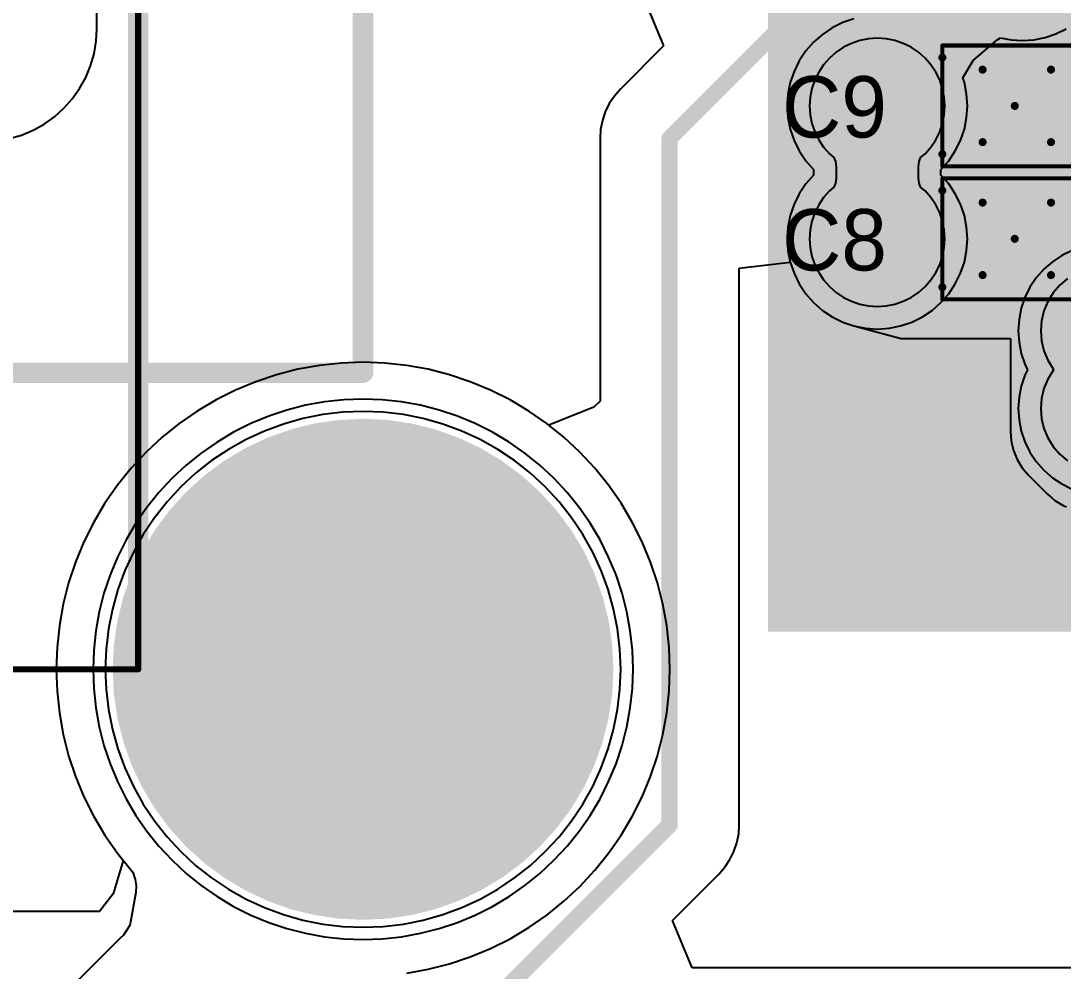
# Model space of a CAD drawing. Header units: millimetres. Extents: x 5.97 to 14.78, y 3.86 to 11.35.
# Drawn here: x 8.533 to 9.043, y 7.487 to 7.952 of the extents above; entities that cross this region are included whole.
import ezdxf

# ---------------------------------------------------------------- set-up
doc = ezdxf.new("R2010")
doc.units = ezdxf.units.MM
doc.header["$MEASUREMENT"] = 0
for name, color, linetype in [('BottomLayer', 5, 'Continuous'), ('BottomSolder', 6, 'Continuous'), ('Mechanical13', 56, 'Continuous'), ('Mechanical15', 56, 'Continuous'), ('Mechanical2', 216, 'Continuous'), ('Mechanical4', 56, 'Continuous'), ('MidLayer1', 16, 'Continuous'), ('MidLayer2', 76, 'Continuous'), ('MultiLayer', 9, 'Continuous'), ('TopLayer', 1, 'Continuous'), ('TopOverlay', 2, 'Continuous'), ('TopPaste', 8, 'Continuous'), ('TopSolder', 216, 'Continuous')]:
    doc.layers.add(name, color=color, linetype=linetype)

# ---------------------------------------------------------------- blocks, each defined once
blk = doc.blocks.new('0603C_220')
at = {"layer": 'Mechanical13', "const_width": 0.00394}
for points in [[(-0.03346, -0.01772), (-0.03346, 0.01772)], [(-0.03346, 0.01772), (0.03346, 0.01772)], [(0.03346, -0.01772), (0.03346, 0.01772)], [(-0.03346, -0.01772), (0.03346, -0.01772)]]:
    blk.add_lwpolyline(points, dxfattribs=at)
at = {"layer": 'Mechanical13', "const_width": 0.00197}
for points in [[(-0.03445, 0.01772, 1), (-0.03248, 0.01772, 1)], [(-0.03445, 0.01772, 1), (-0.03248, 0.01772, 1)], [(0.03248, 0.01772, 1), (0.03445, 0.01772, 1)], [(0.03248, 0.01772, 1), (0.03445, 0.01772, 1)], [(-0.03445, -0.01772, 1), (-0.03248, -0.01772, 1)], [(-0.03445, -0.01772, 1), (-0.03248, -0.01772, 1)], [(0.03248, -0.01772, 1), (0.03445, -0.01772, 1)], [(0.03248, -0.01772, 1), (0.03445, -0.01772, 1)]]:
    blk.add_lwpolyline(points, format="xyb", close=True, dxfattribs=at)
at = {"layer": 'Mechanical15'}
for points, const_width in [([(-0.05315, -0.02953), (-0.05315, 0.02953)], 0.00197), ([(-0.05315, 0.02953), (0.05315, 0.02953)], 0.00197), ([(0.05315, -0.02953), (0.05315, 0.02953)], 0.00197), ([(0, -0.01772), (0, 0.01772)], 0.00394), ([(-0.01772, 0), (0.01772, 0)], 0.00394), ([(-0.05315, -0.02953), (0.05315, -0.02953)], 0.00197)]:
    blk.add_lwpolyline(points, dxfattribs=dict(at, const_width=const_width))
for points, const_width in [([(-0.05364, 0.02953, 1), (-0.05266, 0.02953, 1)], 0.000984), ([(-0.05364, 0.02953, 1), (-0.05266, 0.02953, 1)], 0.000984), ([(0.05266, 0.02953, 1), (0.05364, 0.02953, 1)], 0.000984), ([(0.05266, 0.02953, 1), (0.05364, 0.02953, 1)], 0.000984), ([(-0.00098, 0.01772, 1), (0.00098, 0.01772, 1)], 0.00197), ([(-0.0187, 0, 1), (-0.01673, 0, 1)], 0.00197), ([(0.01673, 0, 1), (0.0187, 0, 1)], 0.00197), ([(-0.00098, -0.01772, 1), (0.00098, -0.01772, 1)], 0.00197), ([(-0.05364, -0.02953, 1), (-0.05266, -0.02953, 1)], 0.000984), ([(-0.05364, -0.02953, 1), (-0.05266, -0.02953, 1)], 0.000984), ([(0.05266, -0.02953, 1), (0.05364, -0.02953, 1)], 0.000984), ([(0.05266, -0.02953, 1), (0.05364, -0.02953, 1)], 0.000984)]:
    blk.add_lwpolyline(points, format="xyb", close=True, dxfattribs=dict(at, const_width=const_width))
at = {"layer": 'TopLayer'}
for points in [[(-0.00984, -0.0187), (-0.00984, 0.0187), (-0.04331, -0.0187), (-0.04331, 0.0187)], [(0.04331, -0.0187), (0.04331, 0.0187), (0.00984, -0.0187), (0.00984, 0.0187)]]:
    blk.add_solid(points, dxfattribs=at)
at = {"layer": 'TopOverlay', "const_width": 0.00394}
for points in [[(-0.05315, 0.02362), (0.05315, 0.02362)], [(-0.05315, -0.02362), (-0.05315, 0.02362)], [(0.05315, -0.02362), (0.05315, 0.02362)], [(-0.05315, -0.02362), (0.05315, -0.02362)]]:
    blk.add_lwpolyline(points, dxfattribs=at)
at = {"layer": 'TopOverlay', "const_width": 0.00197}
for points in [[(-0.05413, 0.02362, 1), (-0.05217, 0.02362, 1)], [(-0.05413, 0.02362, 1), (-0.05217, 0.02362, 1)], [(0.05217, 0.02362, 1), (0.05413, 0.02362, 1)], [(0.05217, 0.02362, 1), (0.05413, 0.02362, 1)], [(-0.05413, -0.02362, 1), (-0.05217, -0.02362, 1)], [(-0.05413, -0.02362, 1), (-0.05217, -0.02362, 1)], [(0.05217, -0.02362, 1), (0.05413, -0.02362, 1)], [(0.05217, -0.02362, 1), (0.05413, -0.02362, 1)]]:
    blk.add_lwpolyline(points, format="xyb", close=True, dxfattribs=at)
at = {"layer": 'TopPaste'}
for points in [[(-0.00684, -0.0217), (-0.00684, 0.0217), (-0.04631, -0.0217), (-0.04631, 0.0217)], [(0.04631, -0.0217), (0.04631, 0.0217), (0.00684, -0.0217), (0.00684, 0.0217)]]:
    blk.add_solid(points, dxfattribs=at)
at = {"layer": 'TopSolder'}
for points in [[(-0.00734, -0.0212), (-0.00734, 0.0212), (-0.04581, -0.0212), (-0.04581, 0.0212)], [(0.04581, -0.0212), (0.04581, 0.0212), (0.00734, -0.0212), (0.00734, 0.0212)]]:
    blk.add_solid(points, dxfattribs=at)
blk = doc.blocks.new('0603C_221')
at = {"layer": 'Mechanical13', "const_width": 0.00394}
for points in [[(-0.03346, -0.01772), (-0.03346, 0.01772)], [(-0.03346, 0.01772), (0.03346, 0.01772)], [(0.03346, -0.01772), (0.03346, 0.01772)], [(-0.03346, -0.01772), (0.03346, -0.01772)]]:
    blk.add_lwpolyline(points, dxfattribs=at)
at = {"layer": 'Mechanical13', "const_width": 0.00197}
for points in [[(-0.03445, 0.01772, 1), (-0.03248, 0.01772, 1)], [(-0.03445, 0.01772, 1), (-0.03248, 0.01772, 1)], [(0.03248, 0.01772, 1), (0.03445, 0.01772, 1)], [(0.03248, 0.01772, 1), (0.03445, 0.01772, 1)], [(-0.03445, -0.01772, 1), (-0.03248, -0.01772, 1)], [(-0.03445, -0.01772, 1), (-0.03248, -0.01772, 1)], [(0.03248, -0.01772, 1), (0.03445, -0.01772, 1)], [(0.03248, -0.01772, 1), (0.03445, -0.01772, 1)]]:
    blk.add_lwpolyline(points, format="xyb", close=True, dxfattribs=at)
at = {"layer": 'Mechanical15'}
for points, const_width in [([(-0.05315, -0.02953), (-0.05315, 0.02953)], 0.00197), ([(-0.05315, 0.02953), (0.05315, 0.02953)], 0.00197), ([(0.05315, -0.02953), (0.05315, 0.02953)], 0.00197), ([(0, -0.01772), (0, 0.01772)], 0.00394), ([(-0.01772, 0), (0.01772, 0)], 0.00394), ([(-0.05315, -0.02953), (0.05315, -0.02953)], 0.00197)]:
    blk.add_lwpolyline(points, dxfattribs=dict(at, const_width=const_width))
for points, const_width in [([(-0.05364, 0.02953, 1), (-0.05266, 0.02953, 1)], 0.000984), ([(-0.05364, 0.02953, 1), (-0.05266, 0.02953, 1)], 0.000984), ([(0.05266, 0.02953, 1), (0.05364, 0.02953, 1)], 0.000984), ([(0.05266, 0.02953, 1), (0.05364, 0.02953, 1)], 0.000984), ([(-0.00098, 0.01772, 1), (0.00098, 0.01772, 1)], 0.00197), ([(-0.0187, 0, 1), (-0.01673, 0, 1)], 0.00197), ([(0.01673, 0, 1), (0.0187, 0, 1)], 0.00197), ([(-0.00098, -0.01772, 1), (0.00098, -0.01772, 1)], 0.00197), ([(-0.05364, -0.02953, 1), (-0.05266, -0.02953, 1)], 0.000984), ([(-0.05364, -0.02953, 1), (-0.05266, -0.02953, 1)], 0.000984), ([(0.05266, -0.02953, 1), (0.05364, -0.02953, 1)], 0.000984), ([(0.05266, -0.02953, 1), (0.05364, -0.02953, 1)], 0.000984)]:
    blk.add_lwpolyline(points, format="xyb", close=True, dxfattribs=dict(at, const_width=const_width))
at = {"layer": 'TopLayer'}
for points in [[(-0.00984, -0.0187), (-0.00984, 0.0187), (-0.04331, -0.0187), (-0.04331, 0.0187)], [(0.04331, -0.0187), (0.04331, 0.0187), (0.00984, -0.0187), (0.00984, 0.0187)]]:
    blk.add_solid(points, dxfattribs=at)
at = {"layer": 'TopOverlay', "const_width": 0.00394}
for points in [[(-0.05315, 0.02362), (0.05315, 0.02362)], [(-0.05315, -0.02362), (-0.05315, 0.02362)], [(0.05315, -0.02362), (0.05315, 0.02362)], [(-0.05315, -0.02362), (0.05315, -0.02362)]]:
    blk.add_lwpolyline(points, dxfattribs=at)
at = {"layer": 'TopOverlay', "const_width": 0.00197}
for points in [[(-0.05413, 0.02362, 1), (-0.05217, 0.02362, 1)], [(-0.05413, 0.02362, 1), (-0.05217, 0.02362, 1)], [(0.05217, 0.02362, 1), (0.05413, 0.02362, 1)], [(0.05217, 0.02362, 1), (0.05413, 0.02362, 1)], [(-0.05413, -0.02362, 1), (-0.05217, -0.02362, 1)], [(-0.05413, -0.02362, 1), (-0.05217, -0.02362, 1)], [(0.05217, -0.02362, 1), (0.05413, -0.02362, 1)], [(0.05217, -0.02362, 1), (0.05413, -0.02362, 1)]]:
    blk.add_lwpolyline(points, format="xyb", close=True, dxfattribs=at)
at = {"layer": 'TopPaste'}
for points in [[(-0.00684, -0.0217), (-0.00684, 0.0217), (-0.04631, -0.0217), (-0.04631, 0.0217)], [(0.04631, -0.0217), (0.04631, 0.0217), (0.00684, -0.0217), (0.00684, 0.0217)]]:
    blk.add_solid(points, dxfattribs=at)
at = {"layer": 'TopSolder'}
for points in [[(-0.00734, -0.0212), (-0.00734, 0.0212), (-0.04581, -0.0212), (-0.04581, 0.0212)], [(0.04581, -0.0212), (0.04581, 0.0212), (0.00734, -0.0212), (0.00734, 0.0212)]]:
    blk.add_solid(points, dxfattribs=at)

msp = doc.modelspace()

# ---------------------------------------------------------------- linework, layer by layer
at = {"layer": 'BottomLayer'}
for p, q in [((8.56977, 7.94823), (8.56977, 8.03602)), ((8.83747, 7.96287), (8.84704, 7.93977)), ((8.56943, 7.94206), (8.56977, 7.94823)), ((9.03369, 7.94386), (9.03896, 7.94565)), ((9.03896, 7.94565), (9.04396, 7.94811)), ((8.56839, 7.93597), (8.56943, 7.94206)), ((8.84704, 7.93977), (8.82591, 7.91864)), ((8.9985, 7.93263), (9.01027, 7.94269)), ((9.01027, 7.94269), (9.01193, 7.9438)), ((9.01193, 7.9438), (9.0171, 7.94277)), ((9.0171, 7.94277), (9.02266, 7.94241)), ((9.02266, 7.94241), (9.02822, 7.94277)), ((9.02822, 7.94277), (9.03369, 7.94386)), ((8.56668, 7.93003), (8.56839, 7.93597)), ((8.56432, 7.92433), (8.56668, 7.93003)), ((8.99339, 7.92417), (8.9985, 7.93263)), ((8.56133, 7.91892), (8.56432, 7.92433)), ((8.99417, 7.92188), (8.99339, 7.92417)), ((8.99529, 7.91623), (8.99417, 7.92188)), ((8.55775, 7.91388), (8.56133, 7.91892)), ((8.82297, 7.91529), (8.82049, 7.91158)), ((8.82591, 7.91864), (8.82297, 7.91529)), ((8.99567, 7.91047), (8.99529, 7.91623)), ((8.54903, 7.90516), (8.55364, 7.90928)), ((8.55364, 7.90928), (8.55775, 7.91388)), ((8.82049, 7.91158), (8.81852, 7.90759)), ((8.99529, 7.90472), (8.99567, 7.91047)), ((8.54399, 7.90159), (8.54903, 7.90516)), ((8.81852, 7.90759), (8.81709, 7.90337)), ((8.99417, 7.89906), (8.99529, 7.90472)), ((8.53288, 7.89623), (8.53859, 7.8986)), ((8.53859, 7.8986), (8.54399, 7.90159)), ((8.81622, 7.899), (8.81593, 7.89455)), ((8.81709, 7.90337), (8.81622, 7.899)), ((8.99231, 7.8936), (8.99417, 7.89906)), ((8.52694, 7.89452), (8.53288, 7.89623)), ((8.81593, 7.89455), (8.81593, 7.76617)), ((8.98976, 7.88843), (8.99231, 7.8936)), ((8.98656, 7.88363), (8.98976, 7.88843)), ((8.98275, 7.87929), (8.98656, 7.88363)), ((8.98275, 7.87665), (8.98275, 7.87929)), ((8.98656, 7.87232), (8.98275, 7.87665)), ((8.98976, 7.86752), (8.98656, 7.87232)), ((8.99231, 7.86235), (8.98976, 7.86752)), ((8.99417, 7.85688), (8.99231, 7.86235)), ((8.99529, 7.85123), (8.99417, 7.85688)), ((8.99567, 7.84547), (8.99529, 7.85123)), ((8.99529, 7.83972), (8.99567, 7.84547)), ((8.99417, 7.83406), (8.99529, 7.83972)), ((9.04685, 7.83982), (9.04185, 7.83736)), ((8.88407, 7.83114), (8.90898, 7.83406)), ((8.90898, 7.83406), (8.91084, 7.8286)), ((8.99231, 7.8286), (8.99417, 7.83406)), ((9.03722, 7.83426), (9.03303, 7.83059)), ((9.04185, 7.83736), (9.03722, 7.83426)), ((8.88407, 7.55896), (8.88407, 7.83114)), ((8.91084, 7.8286), (8.91339, 7.82343)), ((8.98976, 7.82343), (8.99231, 7.8286)), ((9.03303, 7.83059), (9.02936, 7.8264)), ((8.91339, 7.82343), (8.91659, 7.81863)), ((8.98656, 7.81863), (8.98976, 7.82343)), ((9.02936, 7.8264), (9.02626, 7.82177)), ((8.91659, 7.81863), (8.9204, 7.81429)), ((8.98275, 7.81429), (8.98656, 7.81863)), ((9.02626, 7.82177), (9.0238, 7.81677)), ((8.9204, 7.81429), (8.92473, 7.81049)), ((8.97842, 7.81049), (8.98275, 7.81429)), ((9.0238, 7.81677), (9.02201, 7.8115)), ((8.92473, 7.81049), (8.92953, 7.80729)), ((8.92953, 7.80729), (8.9347, 7.80473)), ((8.96845, 7.80473), (8.97362, 7.80729)), ((8.97362, 7.80729), (8.97842, 7.81049)), ((9.02201, 7.8115), (9.02092, 7.80603)), ((8.9347, 7.80473), (8.94016, 7.80288)), ((8.94016, 7.80288), (8.94582, 7.80176)), ((8.94582, 7.80176), (8.95157, 7.80138)), ((8.95157, 7.80138), (8.95733, 7.80176)), ((8.95733, 7.80176), (8.96299, 7.80288)), ((8.96299, 7.80288), (8.96845, 7.80473)), ((9.02092, 7.80603), (9.02056, 7.80047)), ((9.02056, 7.80047), (9.02092, 7.79491)), ((9.02092, 7.79491), (9.02201, 7.78945)), ((9.02201, 7.78945), (9.0238, 7.78417)), ((8.66809, 7.78167), (8.65771, 7.77902)), ((8.67864, 7.78357), (8.66809, 7.78167)), ((8.68929, 7.78471), (8.67864, 7.78357)), ((8.7, 7.7851), (8.68929, 7.78471)), ((8.71071, 7.78471), (8.7, 7.7851)), ((8.72136, 7.78357), (8.71071, 7.78471)), ((8.73191, 7.78167), (8.72136, 7.78357)), ((8.74229, 7.77902), (8.73191, 7.78167)), ((9.0238, 7.78417), (9.02513, 7.78148)), ((9.02513, 7.78148), (9.0238, 7.77878)), ((8.65771, 7.77902), (8.64755, 7.77563)), ((8.75245, 7.77563), (8.74229, 7.77902)), ((9.0238, 7.77878), (9.02201, 7.77351)), ((8.63765, 7.77153), (8.62807, 7.76674)), ((8.64755, 7.77563), (8.63765, 7.77153)), ((8.76235, 7.77153), (8.75245, 7.77563)), ((8.77193, 7.76674), (8.76235, 7.77153)), ((9.02201, 7.77351), (9.02092, 7.76804)), ((8.62807, 7.76674), (8.61885, 7.76127)), ((8.78115, 7.76127), (8.77193, 7.76674)), ((8.81593, 7.76617), (8.8129, 7.76312)), ((9.02092, 7.76804), (9.02056, 7.76248)), ((8.61885, 7.76127), (8.61005, 7.75516)), ((8.78995, 7.75516), (8.78115, 7.76127)), ((8.8129, 7.76312), (8.79093, 7.75437)), ((9.02056, 7.76248), (9.02092, 7.75692)), ((9.02092, 7.75692), (9.02201, 7.75146)), ((8.61005, 7.75516), (8.60171, 7.74843)), ((8.79093, 7.75437), (8.78995, 7.75516)), ((9.02201, 7.75146), (9.0238, 7.74619)), ((8.60171, 7.74843), (8.59387, 7.74113)), ((9.0238, 7.74619), (9.02626, 7.74119)), ((8.59387, 7.74113), (8.58657, 7.73329)), ((9.02626, 7.74119), (9.02936, 7.73656)), ((9.02936, 7.73656), (9.03303, 7.73237)), ((8.58657, 7.73329), (8.57984, 7.72495)), ((9.03303, 7.73237), (9.03722, 7.72869)), ((9.03722, 7.72869), (9.04185, 7.7256)), ((9.04185, 7.7256), (9.04652, 7.7233)), ((8.57984, 7.72495), (8.57373, 7.71615)), ((8.57373, 7.71615), (8.56826, 7.70693)), ((8.56826, 7.70693), (8.56347, 7.69735)), ((8.56347, 7.69735), (8.55937, 7.68745)), ((8.55937, 7.68745), (8.55598, 7.67729)), ((8.55598, 7.67729), (8.55333, 7.66691)), ((8.55333, 7.66691), (8.55143, 7.65636)), ((8.55143, 7.65636), (8.55029, 7.64571)), ((8.55029, 7.64571), (8.5499, 7.635)), ((8.5499, 7.635), (8.55029, 7.62429)), ((8.55029, 7.62429), (8.55143, 7.61364)), ((8.55143, 7.61364), (8.55333, 7.60309)), ((8.55333, 7.60309), (8.55598, 7.59271)), ((8.55598, 7.59271), (8.55937, 7.58255)), ((8.55937, 7.58255), (8.56347, 7.57265)), ((8.56347, 7.57265), (8.56826, 7.56307)), ((8.56826, 7.56307), (8.57373, 7.55385)), ((8.88378, 7.55451), (8.88407, 7.55896)), ((8.57373, 7.55385), (8.57984, 7.54505)), ((8.88291, 7.55014), (8.88378, 7.55451)), ((8.88148, 7.54592), (8.88291, 7.55014)), ((8.57984, 7.54505), (8.58657, 7.53671)), ((8.87703, 7.53822), (8.87951, 7.54193)), ((8.87951, 7.54193), (8.88148, 7.54592)), ((8.58657, 7.53671), (8.58744, 7.53577)), ((8.87409, 7.53487), (8.87703, 7.53822)), ((8.58744, 7.53577), (8.58845, 7.5322)), ((8.58845, 7.5322), (8.58897, 7.52924)), ((8.85139, 7.51217), (8.87409, 7.53487)), ((8.58897, 7.52924), (8.58884, 7.52588)), ((8.58884, 7.52588), (8.58613, 7.51049)), ((8.86096, 7.48907), (8.85139, 7.51217)), ((8.58577, 7.50964), (8.58277, 7.50504)), ((8.58613, 7.51049), (8.58577, 7.50964)), ((8.58111, 7.50359), (8.55034, 7.47282)), ((8.58277, 7.50504), (8.58111, 7.50359)), ((9.10524, 7.48907), (8.86096, 7.48907))]:
    msp.add_line(p, q, dxfattribs=at)
at = {"layer": 'BottomLayer', "const_width": 0.008}
for points in [[(8.85, 7.89455), (8.94045, 7.985)], [(8.85, 7.55896), (8.85, 7.89455)], [(8.77054, 7.4795), (8.85, 7.55896)]]:
    msp.add_lwpolyline(points, dxfattribs=at)
at = {"layer": 'BottomLayer'}
for points, const_width in [([(8.94457, 7.91047, 1), (8.95857, 7.91047, 1)], 0.014), ([(8.848, 7.89455, 1), (8.852, 7.89455, 1)], 0.004), ([(8.848, 7.89455, 1), (8.852, 7.89455, 1)], 0.004), ([(8.94457, 7.84547, 1), (8.95857, 7.84547, 1)], 0.014), ([(8.64, 7.635, 1), (8.76, 7.635, 1)], 0.12), ([(8.848, 7.55896, 1), (8.852, 7.55896, 1)], 0.004), ([(8.848, 7.55896, 1), (8.852, 7.55896, 1)], 0.004)]:
    msp.add_lwpolyline(points, format="xyb", close=True, dxfattribs=dict(at, const_width=const_width))
at = {"layer": 'BottomSolder', "const_width": 0.1225}
msp.add_lwpolyline([(8.63875, 7.635, 1), (8.76125, 7.635, 1)], format="xyb", close=True, dxfattribs=at)
at = {"layer": 'Mechanical2', "const_width": 0.01}
for points in [[(8.7, 7.78), (8.7, 10.15)], [(8.7, 7.78), (8.7, 10.145)], [(6.53, 7.78), (8.7, 7.78)]]:
    msp.add_lwpolyline(points, dxfattribs=at)
at = {"layer": 'Mechanical2', "const_width": 0.005}
msp.add_lwpolyline([(8.6975, 7.78, 1), (8.7025, 7.78, 1)], format="xyb", close=True, dxfattribs=at)
msp.add_lwpolyline([(8.6975, 7.78, 1), (8.7025, 7.78, 1)], format="xyb", close=True, dxfattribs=at)
msp.add_lwpolyline([(8.6975, 7.78, 1), (8.7025, 7.78, 1)], format="xyb", close=True, dxfattribs=at)
at = {"layer": 'Mechanical2'}
msp.add_solid([(8.89806, 7.65342), (9.31, 7.65342), (8.89806, 8.37647), (9.31, 8.37647)], dxfattribs=at)
at = {"layer": 'Mechanical4'}
for points, const_width in [([(8.7, 7.78), (8.7, 10.75)], 0.01), ([(8.59, 7.635), (8.59, 10.455)], 0.01), ([(8.59, 7.635), (8.59, 8.605)], 0.003), ([(7.32, 7.635), (8.59, 7.635)], 0.003)]:
    msp.add_lwpolyline(points, dxfattribs=dict(at, const_width=const_width))
for points, const_width in [([(8.6975, 7.78, 1), (8.7025, 7.78, 1)], 0.005), ([(8.5875, 7.635, 1), (8.5925, 7.635, 1)], 0.005), ([(8.58925, 7.635, 1), (8.59075, 7.635, 1)], 0.0015), ([(8.58925, 7.635, 1), (8.59075, 7.635, 1)], 0.0015)]:
    msp.add_lwpolyline(points, format="xyb", close=True, dxfattribs=dict(at, const_width=const_width))
at = {"layer": 'MidLayer1'}
for p, q in [((9.04081, 7.82282), (9.03759, 7.81904)), ((9.04458, 7.82604), (9.04081, 7.82282)), ((9.03759, 7.81904), (9.035, 7.81482)), ((9.035, 7.81482), (9.0331, 7.81024)), ((9.0331, 7.81024), (9.03194, 7.80542)), ((9.03194, 7.80542), (9.03155, 7.80047)), ((9.03155, 7.80047), (9.03194, 7.79553)), ((9.03194, 7.79553), (9.0331, 7.79071)), ((9.0331, 7.79071), (9.035, 7.78613)), ((9.035, 7.78613), (9.03759, 7.7819)), ((9.03759, 7.7819), (9.03795, 7.78148)), ((9.03795, 7.78148), (9.03759, 7.78106)), ((9.035, 7.77683), (9.0331, 7.77225)), ((9.03759, 7.78106), (9.035, 7.77683)), ((9.0331, 7.77225), (9.03194, 7.76743)), ((9.03194, 7.76743), (9.03155, 7.76248)), ((8.7, 7.7611), (8.69011, 7.76071)), ((8.70989, 7.76071), (8.7, 7.7611)), ((9.03155, 7.76248), (9.03194, 7.75754)), ((8.67056, 7.75761), (8.66103, 7.75493)), ((8.68027, 7.75954), (8.67056, 7.75761)), ((8.69011, 7.76071), (8.68027, 7.75954)), ((8.71973, 7.75954), (8.70989, 7.76071)), ((8.72944, 7.75761), (8.71973, 7.75954)), ((8.73897, 7.75493), (8.72944, 7.75761)), ((9.03194, 7.75754), (9.0331, 7.75272)), ((8.65174, 7.7515), (8.64275, 7.74735)), ((8.66103, 7.75493), (8.65174, 7.7515)), ((8.74826, 7.7515), (8.73897, 7.75493)), ((8.75725, 7.74735), (8.74826, 7.7515)), ((9.0331, 7.75272), (9.035, 7.74814)), ((8.64275, 7.74735), (8.63411, 7.74252)), ((8.76589, 7.74252), (8.75725, 7.74735)), ((9.035, 7.74814), (9.03759, 7.74391)), ((8.63411, 7.74252), (8.62588, 7.73701)), ((8.77412, 7.73701), (8.76589, 7.74252)), ((9.03759, 7.74391), (9.04081, 7.74014)), ((8.62588, 7.73701), (8.61811, 7.73089)), ((8.78189, 7.73089), (8.77412, 7.73701)), ((9.04081, 7.74014), (9.04458, 7.73692)), ((8.61811, 7.73089), (8.61084, 7.72416)), ((8.78916, 7.72416), (8.78189, 7.73089)), ((8.61084, 7.72416), (8.60411, 7.71689)), ((8.79589, 7.71689), (8.78916, 7.72416)), ((8.60411, 7.71689), (8.59799, 7.70912)), ((8.80201, 7.70912), (8.79589, 7.71689)), ((8.59799, 7.70912), (8.59248, 7.70089)), ((8.80752, 7.70089), (8.80201, 7.70912)), ((8.59248, 7.70089), (8.58765, 7.69225)), ((8.81235, 7.69225), (8.80752, 7.70089)), ((8.58765, 7.69225), (8.5835, 7.68326)), ((8.8165, 7.68326), (8.81235, 7.69225)), ((8.5835, 7.68326), (8.58007, 7.67397)), ((8.81993, 7.67397), (8.8165, 7.68326)), ((8.58007, 7.67397), (8.57739, 7.66444)), ((8.82261, 7.66444), (8.81993, 7.67397)), ((8.57739, 7.66444), (8.57546, 7.65473)), ((8.82454, 7.65473), (8.82261, 7.66444)), ((8.57546, 7.65473), (8.57429, 7.64489)), ((8.82571, 7.64489), (8.82454, 7.65473)), ((8.57429, 7.64489), (8.5739, 7.635)), ((8.8261, 7.635), (8.82571, 7.64489)), ((8.5739, 7.635), (8.57429, 7.62511)), ((8.82571, 7.62511), (8.8261, 7.635)), ((8.57429, 7.62511), (8.57546, 7.61527)), ((8.82454, 7.61527), (8.82571, 7.62511)), ((8.57546, 7.61527), (8.57739, 7.60556)), ((8.82261, 7.60556), (8.82454, 7.61527)), ((8.57739, 7.60556), (8.58007, 7.59603)), ((8.81993, 7.59603), (8.82261, 7.60556)), ((8.58007, 7.59603), (8.5835, 7.58674)), ((8.8165, 7.58674), (8.81993, 7.59603)), ((8.5835, 7.58674), (8.58765, 7.57775)), ((8.81235, 7.57775), (8.8165, 7.58674)), ((8.58765, 7.57775), (8.59248, 7.56911)), ((8.80752, 7.56911), (8.81235, 7.57775)), ((8.59248, 7.56911), (8.59799, 7.56088)), ((8.80201, 7.56088), (8.80752, 7.56911)), ((8.59799, 7.56088), (8.60411, 7.55311)), ((8.79589, 7.55311), (8.80201, 7.56088)), ((8.60411, 7.55311), (8.61084, 7.54584)), ((8.78916, 7.54584), (8.79589, 7.55311)), ((8.61084, 7.54584), (8.61811, 7.53911)), ((8.78189, 7.53911), (8.78916, 7.54584)), ((8.61811, 7.53911), (8.62588, 7.53299)), ((8.77412, 7.53299), (8.78189, 7.53911)), ((8.62588, 7.53299), (8.63411, 7.52748)), ((8.76589, 7.52748), (8.77412, 7.53299)), ((8.63411, 7.52748), (8.64275, 7.52265)), ((8.75725, 7.52265), (8.76589, 7.52748)), ((8.64275, 7.52265), (8.65174, 7.5185)), ((8.74826, 7.5185), (8.75725, 7.52265)), ((8.65174, 7.5185), (8.66103, 7.51507)), ((8.73897, 7.51507), (8.74826, 7.5185)), ((8.66103, 7.51507), (8.67056, 7.51239)), ((8.67056, 7.51239), (8.68027, 7.51046)), ((8.71973, 7.51046), (8.72944, 7.51239)), ((8.72944, 7.51239), (8.73897, 7.51507)), ((8.68027, 7.51046), (8.69011, 7.50929)), ((8.69011, 7.50929), (8.7, 7.5089)), ((8.7, 7.5089), (8.70989, 7.50929)), ((8.70989, 7.50929), (8.71973, 7.51046))]:
    msp.add_line(p, q, dxfattribs=at)
for points, const_width in [([(8.94107, 7.91047, 1), (8.96207, 7.91047, 1)], 0.021), ([(8.94107, 7.84547, 1), (8.96207, 7.84547, 1)], 0.021), ([(8.64, 7.635, 1), (8.76, 7.635, 1)], 0.12)]:
    msp.add_lwpolyline(points, format="xyb", close=True, dxfattribs=dict(at, const_width=const_width))
at = {"layer": 'MidLayer2'}
for p, q in [((8.93892, 7.94103), (8.93504, 7.93911)), ((8.94302, 7.94242), (8.93892, 7.94103)), ((8.94726, 7.94326), (8.94302, 7.94242)), ((8.95157, 7.94354), (8.94726, 7.94326)), ((8.95589, 7.94326), (8.95157, 7.94354)), ((8.96013, 7.94242), (8.95589, 7.94326)), ((8.96423, 7.94103), (8.96013, 7.94242)), ((8.96811, 7.93911), (8.96423, 7.94103)), ((8.93144, 7.93671), (8.92819, 7.93386)), ((8.93504, 7.93911), (8.93144, 7.93671)), ((8.97171, 7.93671), (8.96811, 7.93911)), ((8.97496, 7.93386), (8.97171, 7.93671)), ((8.92534, 7.9306), (8.92293, 7.92701)), ((8.92819, 7.93386), (8.92534, 7.9306)), ((8.97781, 7.9306), (8.97496, 7.93386)), ((8.98021, 7.92701), (8.97781, 7.9306)), ((8.92293, 7.92701), (8.92102, 7.92313)), ((8.98213, 7.92313), (8.98021, 7.92701)), ((8.91963, 7.91903), (8.91879, 7.91479)), ((8.92102, 7.92313), (8.91963, 7.91903)), ((8.98352, 7.91903), (8.98213, 7.92313)), ((8.98436, 7.91479), (8.98352, 7.91903)), ((8.91879, 7.91479), (8.9185, 7.91047)), ((8.98465, 7.91047), (8.98436, 7.91479)), ((8.9185, 7.91047), (8.91879, 7.90616)), ((8.98436, 7.90616), (8.98465, 7.91047)), ((8.91879, 7.90616), (8.91963, 7.90191)), ((8.98352, 7.90191), (8.98436, 7.90616)), ((8.91963, 7.90191), (8.92102, 7.89782)), ((8.98213, 7.89782), (8.98352, 7.90191)), ((8.92102, 7.89782), (8.92293, 7.89394)), ((8.92293, 7.89394), (8.92534, 7.89034)), ((8.97781, 7.89034), (8.98021, 7.89394)), ((8.98021, 7.89394), (8.98213, 7.89782)), ((8.92534, 7.89034), (8.92819, 7.88709)), ((8.97496, 7.88709), (8.97781, 7.89034)), ((8.92819, 7.88709), (8.93036, 7.88518)), ((8.93036, 7.88518), (8.93116, 7.8833)), ((8.93116, 7.8833), (8.93144, 7.88075)), ((8.97171, 7.88075), (8.97199, 7.8833)), ((8.97199, 7.8833), (8.97279, 7.88518)), ((8.97279, 7.88518), (8.97496, 7.88709)), ((8.93144, 7.88075), (8.93144, 7.87519)), ((8.97171, 7.87519), (8.97171, 7.88075)), ((8.93144, 7.87519), (8.93116, 7.87265)), ((8.97199, 7.87265), (8.97171, 7.87519)), ((8.92819, 7.86886), (8.92534, 7.8656)), ((8.93036, 7.87076), (8.92819, 7.86886)), ((8.93116, 7.87265), (8.93036, 7.87076)), ((8.97279, 7.87076), (8.97199, 7.87265)), ((8.97496, 7.86886), (8.97279, 7.87076)), ((8.97781, 7.8656), (8.97496, 7.86886)), ((8.92534, 7.8656), (8.92293, 7.86201)), ((8.98021, 7.86201), (8.97781, 7.8656)), ((8.92102, 7.85813), (8.91963, 7.85403)), ((8.92293, 7.86201), (8.92102, 7.85813)), ((8.98213, 7.85813), (8.98021, 7.86201)), ((8.98352, 7.85403), (8.98213, 7.85813)), ((8.91963, 7.85403), (8.91879, 7.84979)), ((8.98436, 7.84979), (8.98352, 7.85403)), ((8.91879, 7.84979), (8.9185, 7.84547)), ((8.98465, 7.84547), (8.98436, 7.84979)), ((8.9185, 7.84547), (8.91879, 7.84116)), ((8.98436, 7.84116), (8.98465, 7.84547)), ((8.91879, 7.84116), (8.91963, 7.83691)), ((8.98352, 7.83691), (8.98436, 7.84116)), ((8.91963, 7.83691), (8.92102, 7.83282)), ((8.92102, 7.83282), (8.92293, 7.82894)), ((8.98021, 7.82894), (8.98213, 7.83282)), ((8.98213, 7.83282), (8.98352, 7.83691)), ((8.92293, 7.82894), (8.92534, 7.82534)), ((8.97781, 7.82534), (8.98021, 7.82894)), ((8.92534, 7.82534), (8.92819, 7.82209)), ((8.97496, 7.82209), (8.97781, 7.82534)), ((8.92819, 7.82209), (8.93144, 7.81924)), ((8.93144, 7.81924), (8.93504, 7.81683)), ((8.96811, 7.81683), (8.97171, 7.81924)), ((8.97171, 7.81924), (8.97496, 7.82209)), ((8.93504, 7.81683), (8.93892, 7.81492)), ((8.93892, 7.81492), (8.94302, 7.81353)), ((8.94302, 7.81353), (8.94726, 7.81268)), ((8.94726, 7.81268), (8.95157, 7.8124)), ((8.95157, 7.8124), (8.95589, 7.81268)), ((8.95589, 7.81268), (8.96013, 7.81353)), ((8.96013, 7.81353), (8.96423, 7.81492)), ((8.96423, 7.81492), (8.96811, 7.81683)), ((8.69058, 7.76675), (8.6812, 7.76574)), ((8.7, 7.76708), (8.69058, 7.76675)), ((8.70942, 7.76675), (8.7, 7.76708)), ((8.7188, 7.76574), (8.70942, 7.76675)), ((8.66279, 7.76173), (8.65384, 7.75876)), ((8.67192, 7.76407), (8.66279, 7.76173)), ((8.6812, 7.76574), (8.67192, 7.76407)), ((8.72808, 7.76407), (8.7188, 7.76574)), ((8.73721, 7.76173), (8.72808, 7.76407)), ((8.74616, 7.75876), (8.73721, 7.76173)), ((8.65384, 7.75876), (8.64513, 7.75515)), ((8.75487, 7.75515), (8.74616, 7.75876)), ((8.6367, 7.75093), (8.62859, 7.74612)), ((8.64513, 7.75515), (8.6367, 7.75093)), ((8.7633, 7.75093), (8.75487, 7.75515)), ((8.77141, 7.74612), (8.7633, 7.75093)), ((8.62859, 7.74612), (8.62084, 7.74074)), ((8.77916, 7.74074), (8.77141, 7.74612)), ((8.62084, 7.74074), (8.6135, 7.73482)), ((8.7865, 7.73482), (8.77916, 7.74074)), ((8.6135, 7.73482), (8.6066, 7.7284)), ((8.7934, 7.7284), (8.7865, 7.73482)), ((8.6066, 7.7284), (8.60018, 7.7215)), ((8.79982, 7.7215), (8.7934, 7.7284)), ((8.60018, 7.7215), (8.59426, 7.71416)), ((8.80574, 7.71416), (8.79982, 7.7215)), ((8.59426, 7.71416), (8.58888, 7.70641)), ((8.81112, 7.70641), (8.80574, 7.71416)), ((8.58888, 7.70641), (8.58407, 7.6983)), ((8.81593, 7.6983), (8.81112, 7.70641)), ((8.58407, 7.6983), (8.57985, 7.68987)), ((8.82015, 7.68987), (8.81593, 7.6983)), ((8.57985, 7.68987), (8.57624, 7.68116)), ((8.82376, 7.68116), (8.82015, 7.68987)), ((8.57624, 7.68116), (8.57327, 7.67221)), ((8.82673, 7.67221), (8.82376, 7.68116)), ((8.57327, 7.67221), (8.57093, 7.66308)), ((8.82907, 7.66308), (8.82673, 7.67221)), ((8.57093, 7.66308), (8.56926, 7.6538)), ((8.83074, 7.6538), (8.82907, 7.66308)), ((8.56926, 7.6538), (8.56825, 7.64442)), ((8.83175, 7.64442), (8.83074, 7.6538)), ((8.56825, 7.64442), (8.56792, 7.635)), ((8.83208, 7.635), (8.83175, 7.64442)), ((8.56792, 7.635), (8.56825, 7.62558)), ((8.83175, 7.62558), (8.83208, 7.635)), ((8.56825, 7.62558), (8.56926, 7.6162)), ((8.83074, 7.6162), (8.83175, 7.62558)), ((8.56926, 7.6162), (8.57093, 7.60692)), ((8.82907, 7.60692), (8.83074, 7.6162)), ((8.57093, 7.60692), (8.57327, 7.59779)), ((8.82673, 7.59779), (8.82907, 7.60692)), ((8.57327, 7.59779), (8.57624, 7.58884)), ((8.82376, 7.58884), (8.82673, 7.59779)), ((8.57624, 7.58884), (8.57985, 7.58013)), ((8.82015, 7.58013), (8.82376, 7.58884)), ((8.57985, 7.58013), (8.58407, 7.5717)), ((8.81593, 7.5717), (8.82015, 7.58013)), ((8.58407, 7.5717), (8.58888, 7.56359)), ((8.81112, 7.56359), (8.81593, 7.5717)), ((8.58888, 7.56359), (8.59426, 7.55584)), ((8.80574, 7.55584), (8.81112, 7.56359)), ((8.59426, 7.55584), (8.60018, 7.5485)), ((8.79982, 7.5485), (8.80574, 7.55584)), ((8.60018, 7.5485), (8.6066, 7.5416)), ((8.7934, 7.5416), (8.79982, 7.5485)), ((8.6066, 7.5416), (8.6135, 7.53518)), ((8.7865, 7.53518), (8.7934, 7.5416)), ((8.6135, 7.53518), (8.62084, 7.52926)), ((8.77916, 7.52926), (8.7865, 7.53518)), ((8.62084, 7.52926), (8.62859, 7.52388)), ((8.77141, 7.52388), (8.77916, 7.52926)), ((8.62859, 7.52388), (8.6367, 7.51907)), ((8.7633, 7.51907), (8.77141, 7.52388)), ((8.6367, 7.51907), (8.64513, 7.51485)), ((8.75487, 7.51485), (8.7633, 7.51907)), ((8.64513, 7.51485), (8.65384, 7.51124)), ((8.65384, 7.51124), (8.66279, 7.50827)), ((8.73721, 7.50827), (8.74616, 7.51124)), ((8.74616, 7.51124), (8.75487, 7.51485)), ((8.66279, 7.50827), (8.67192, 7.50593)), ((8.72808, 7.50593), (8.73721, 7.50827)), ((8.67192, 7.50593), (8.6812, 7.50426)), ((8.6812, 7.50426), (8.69058, 7.50325)), ((8.69058, 7.50325), (8.7, 7.50292)), ((8.7, 7.50292), (8.70942, 7.50325)), ((8.70942, 7.50325), (8.7188, 7.50426)), ((8.7188, 7.50426), (8.72808, 7.50593))]:
    msp.add_line(p, q, dxfattribs=at)
for points, const_width in [([(8.94107, 7.91047, 1), (8.96207, 7.91047, 1)], 0.021), ([(8.94107, 7.84547, 1), (8.96207, 7.84547, 1)], 0.021), ([(8.64, 7.635, 1), (8.76, 7.635, 1)], 0.12)]:
    msp.add_lwpolyline(points, format="xyb", close=True, dxfattribs=dict(at, const_width=const_width))
at = {"layer": 'MultiLayer'}
for points, const_width in [([(8.94107, 7.91047, 1), (8.96207, 7.91047, 1)], 0.021), ([(8.94107, 7.84547, 1), (8.96207, 7.84547, 1)], 0.021), ([(8.64, 7.635, 1), (8.76, 7.635, 1)], 0.12)]:
    msp.add_lwpolyline(points, format="xyb", close=True, dxfattribs=dict(at, const_width=const_width))
at = {"layer": 'TopLayer'}
for p, q in [((8.56977, 7.94823), (8.56977, 8.03602)), ((8.9347, 7.95121), (8.92953, 7.94866)), ((8.94016, 7.95306), (8.9347, 7.95121)), ((8.56943, 7.94206), (8.56977, 7.94823)), ((8.92473, 7.94545), (8.9204, 7.94165)), ((8.92953, 7.94866), (8.92473, 7.94545)), ((8.56839, 7.93597), (8.56943, 7.94206)), ((8.9204, 7.94165), (8.91659, 7.93732)), ((8.56668, 7.93003), (8.56839, 7.93597)), ((8.91659, 7.93732), (8.91339, 7.93252)), ((8.56432, 7.92433), (8.56668, 7.93003)), ((8.91339, 7.93252), (8.91084, 7.92735)), ((8.56133, 7.91892), (8.56432, 7.92433)), ((8.91084, 7.92735), (8.90898, 7.92188)), ((8.90898, 7.92188), (8.90786, 7.91623)), ((8.55775, 7.91388), (8.56133, 7.91892)), ((8.90786, 7.91623), (8.90748, 7.91047)), ((8.54903, 7.90516), (8.55364, 7.90928)), ((8.55364, 7.90928), (8.55775, 7.91388)), ((8.90748, 7.91047), (8.90786, 7.90472)), ((8.54399, 7.90159), (8.54903, 7.90516)), ((8.90786, 7.90472), (8.90898, 7.89906)), ((8.53288, 7.89623), (8.53859, 7.8986)), ((8.53859, 7.8986), (8.54399, 7.90159)), ((8.90898, 7.89906), (8.91084, 7.8936)), ((8.52694, 7.89452), (8.53288, 7.89623)), ((8.91084, 7.8936), (8.91339, 7.88843)), ((8.91339, 7.88843), (8.91659, 7.88363)), ((8.91659, 7.88363), (8.9204, 7.87929)), ((8.9204, 7.87929), (8.9204, 7.87665)), ((8.9204, 7.87665), (8.91659, 7.87232)), ((8.91659, 7.87232), (8.91339, 7.86752)), ((8.91339, 7.86752), (8.91084, 7.86235)), ((8.91084, 7.86235), (8.90898, 7.85688)), ((8.90898, 7.85688), (8.90786, 7.85123)), ((8.90786, 7.85123), (8.90748, 7.84547)), ((8.90748, 7.84547), (8.90786, 7.83972)), ((8.90786, 7.83972), (8.90898, 7.83406)), ((8.90898, 7.83406), (8.91084, 7.8286)), ((8.91084, 7.8286), (8.91339, 7.82343)), ((8.91339, 7.82343), (8.91659, 7.81863)), ((8.91659, 7.81863), (8.9204, 7.81429)), ((8.9204, 7.81429), (8.92473, 7.81049)), ((8.92473, 7.81049), (8.92953, 7.80729)), ((8.92953, 7.80729), (8.9347, 7.80473)), ((8.9347, 7.80473), (8.94016, 7.80288)), ((8.94016, 7.80288), (8.94075, 7.80276)), ((8.94075, 7.80276), (8.96327, 7.79677)), ((8.96327, 7.79677), (8.96327, 7.79677)), ((8.96327, 7.79677), (9.01677, 7.79677)), ((9.01677, 7.79677), (9.01677, 7.7512)), ((8.66809, 7.78167), (8.65771, 7.77902)), ((8.67864, 7.78357), (8.66809, 7.78167)), ((8.68929, 7.78471), (8.67864, 7.78357)), ((8.7, 7.7851), (8.68929, 7.78471)), ((8.71071, 7.78471), (8.7, 7.7851)), ((8.72136, 7.78357), (8.71071, 7.78471)), ((8.73191, 7.78167), (8.72136, 7.78357)), ((8.74229, 7.77902), (8.73191, 7.78167)), ((8.65771, 7.77902), (8.64755, 7.77563)), ((8.75245, 7.77563), (8.74229, 7.77902)), ((8.63765, 7.77153), (8.62807, 7.76674)), ((8.64755, 7.77563), (8.63765, 7.77153)), ((8.76235, 7.77153), (8.75245, 7.77563)), ((8.77193, 7.76674), (8.76235, 7.77153)), ((8.62807, 7.76674), (8.61885, 7.76127)), ((8.78115, 7.76127), (8.77193, 7.76674)), ((8.61885, 7.76127), (8.61005, 7.75516)), ((8.78995, 7.75516), (8.78115, 7.76127)), ((8.61005, 7.75516), (8.60171, 7.74843)), ((8.79829, 7.74843), (8.78995, 7.75516)), ((9.01677, 7.7512), (9.01714, 7.74649)), ((8.60171, 7.74843), (8.59387, 7.74113)), ((8.80613, 7.74113), (8.79829, 7.74843)), ((9.01714, 7.74649), (9.01824, 7.7419)), ((8.59387, 7.74113), (8.58657, 7.73329)), ((8.81343, 7.73329), (8.80613, 7.74113)), ((9.01824, 7.7419), (9.02005, 7.73754)), ((9.02005, 7.73754), (9.02252, 7.73351)), ((8.58657, 7.73329), (8.57984, 7.72495)), ((8.82016, 7.72495), (8.81343, 7.73329)), ((9.02252, 7.73351), (9.02558, 7.72992)), ((9.02558, 7.72992), (9.03484, 7.72066)), ((8.57984, 7.72495), (8.57373, 7.71615)), ((8.82627, 7.71615), (8.82016, 7.72495)), ((9.03484, 7.72066), (9.03694, 7.71887)), ((8.57373, 7.71615), (8.56826, 7.70693)), ((8.83174, 7.70693), (8.82627, 7.71615)), ((9.03694, 7.71887), (9.03843, 7.71759)), ((9.03843, 7.71759), (9.04246, 7.71512)), ((9.04246, 7.71512), (9.04414, 7.71443)), ((8.56826, 7.70693), (8.56347, 7.69735)), ((8.83653, 7.69735), (8.83174, 7.70693)), ((8.56347, 7.69735), (8.55937, 7.68745)), ((8.84063, 7.68745), (8.83653, 7.69735)), ((8.55937, 7.68745), (8.55598, 7.67729)), ((8.84402, 7.67729), (8.84063, 7.68745)), ((8.55598, 7.67729), (8.55333, 7.66691)), ((8.84667, 7.66691), (8.84402, 7.67729)), ((8.55333, 7.66691), (8.55143, 7.65636)), ((8.84857, 7.65636), (8.84667, 7.66691)), ((8.55143, 7.65636), (8.55029, 7.64571)), ((8.84971, 7.64571), (8.84857, 7.65636)), ((8.55029, 7.64571), (8.5499, 7.635)), ((8.8501, 7.635), (8.84971, 7.64571)), ((8.5499, 7.635), (8.55029, 7.62429)), ((8.84971, 7.62429), (8.8501, 7.635)), ((8.55029, 7.62429), (8.55143, 7.61364)), ((8.84857, 7.61364), (8.84971, 7.62429)), ((8.55143, 7.61364), (8.55333, 7.60309)), ((8.84667, 7.60309), (8.84857, 7.61364)), ((8.55333, 7.60309), (8.55598, 7.59271)), ((8.84402, 7.59271), (8.84667, 7.60309)), ((8.55598, 7.59271), (8.55937, 7.58255)), ((8.84063, 7.58255), (8.84402, 7.59271)), ((8.55937, 7.58255), (8.56347, 7.57265)), ((8.83653, 7.57265), (8.84063, 7.58255)), ((8.56347, 7.57265), (8.56826, 7.56307)), ((8.83174, 7.56307), (8.83653, 7.57265)), ((8.56826, 7.56307), (8.57373, 7.55385)), ((8.82627, 7.55385), (8.83174, 7.56307)), ((8.57373, 7.55385), (8.57984, 7.54505)), ((8.82016, 7.54505), (8.82627, 7.55385)), ((8.57984, 7.54505), (8.58265, 7.54157)), ((8.81343, 7.53671), (8.82016, 7.54505)), ((8.58265, 7.54157), (8.57783, 7.52529)), ((8.80613, 7.52887), (8.81343, 7.53671)), ((8.79829, 7.52157), (8.80613, 7.52887)), ((8.57783, 7.52529), (8.57115, 7.51657)), ((8.78995, 7.51484), (8.79829, 7.52157)), ((8.57115, 7.51657), (8.41812, 7.51657)), ((8.78115, 7.50873), (8.78995, 7.51484)), ((8.77193, 7.50326), (8.78115, 7.50873)), ((8.76235, 7.49847), (8.77193, 7.50326)), ((8.75245, 7.49437), (8.76235, 7.49847)), ((8.73191, 7.48833), (8.74229, 7.49098)), ((8.74229, 7.49098), (8.75245, 7.49437)), ((8.72136, 7.48643), (8.73191, 7.48833))]:
    msp.add_line(p, q, dxfattribs=at)
for points, const_width in [([(8.94457, 7.91047, 1), (8.95857, 7.91047, 1)], 0.014), ([(8.94707, 7.91047, 1), (8.95607, 7.91047, 1)], 0.009), ([(9.0055, 7.91047, 1), (9.0145, 7.91047, 1)], 0.009), ([(8.94457, 7.84547, 1), (8.95857, 7.84547, 1)], 0.014), ([(8.94707, 7.84547, 1), (8.95607, 7.84547, 1)], 0.009), ([(9.0055, 7.84547, 1), (9.0145, 7.84547, 1)], 0.009), ([(8.64, 7.635, 1), (8.76, 7.635, 1)], 0.12)]:
    msp.add_lwpolyline(points, format="xyb", close=True, dxfattribs=dict(at, const_width=const_width))
at = {"layer": 'TopLayer', "const_width": 0.018}
for points in [[(8.95157, 7.91047), (9.01, 7.91047)], [(8.95157, 7.84547), (9.01, 7.84547)]]:
    msp.add_lwpolyline(points, dxfattribs=at)
at = {"layer": 'TopSolder', "const_width": 0.1225}
msp.add_lwpolyline([(8.63875, 7.635, 1), (8.76125, 7.635, 1)], format="xyb", close=True, dxfattribs=at)

# ---------------------------------------------------------------- block references
at = {"rotation": 360}
for name, p in [('0603C_221', (9.03657, 7.91047)), ('0603C_220', (9.03657, 7.84547))]:
    msp.add_blockref(name, p, dxfattribs=at)

# ---------------------------------------------------------------- texts
at = {"layer": 'TopOverlay'}
for s, p in [('C9', (8.905, 7.895)), ('C8', (8.905, 7.83))]:
    msp.add_text(s, height=0.03, dxfattribs=at).set_placement(p)

doc.saveas('drawing.dxf')
